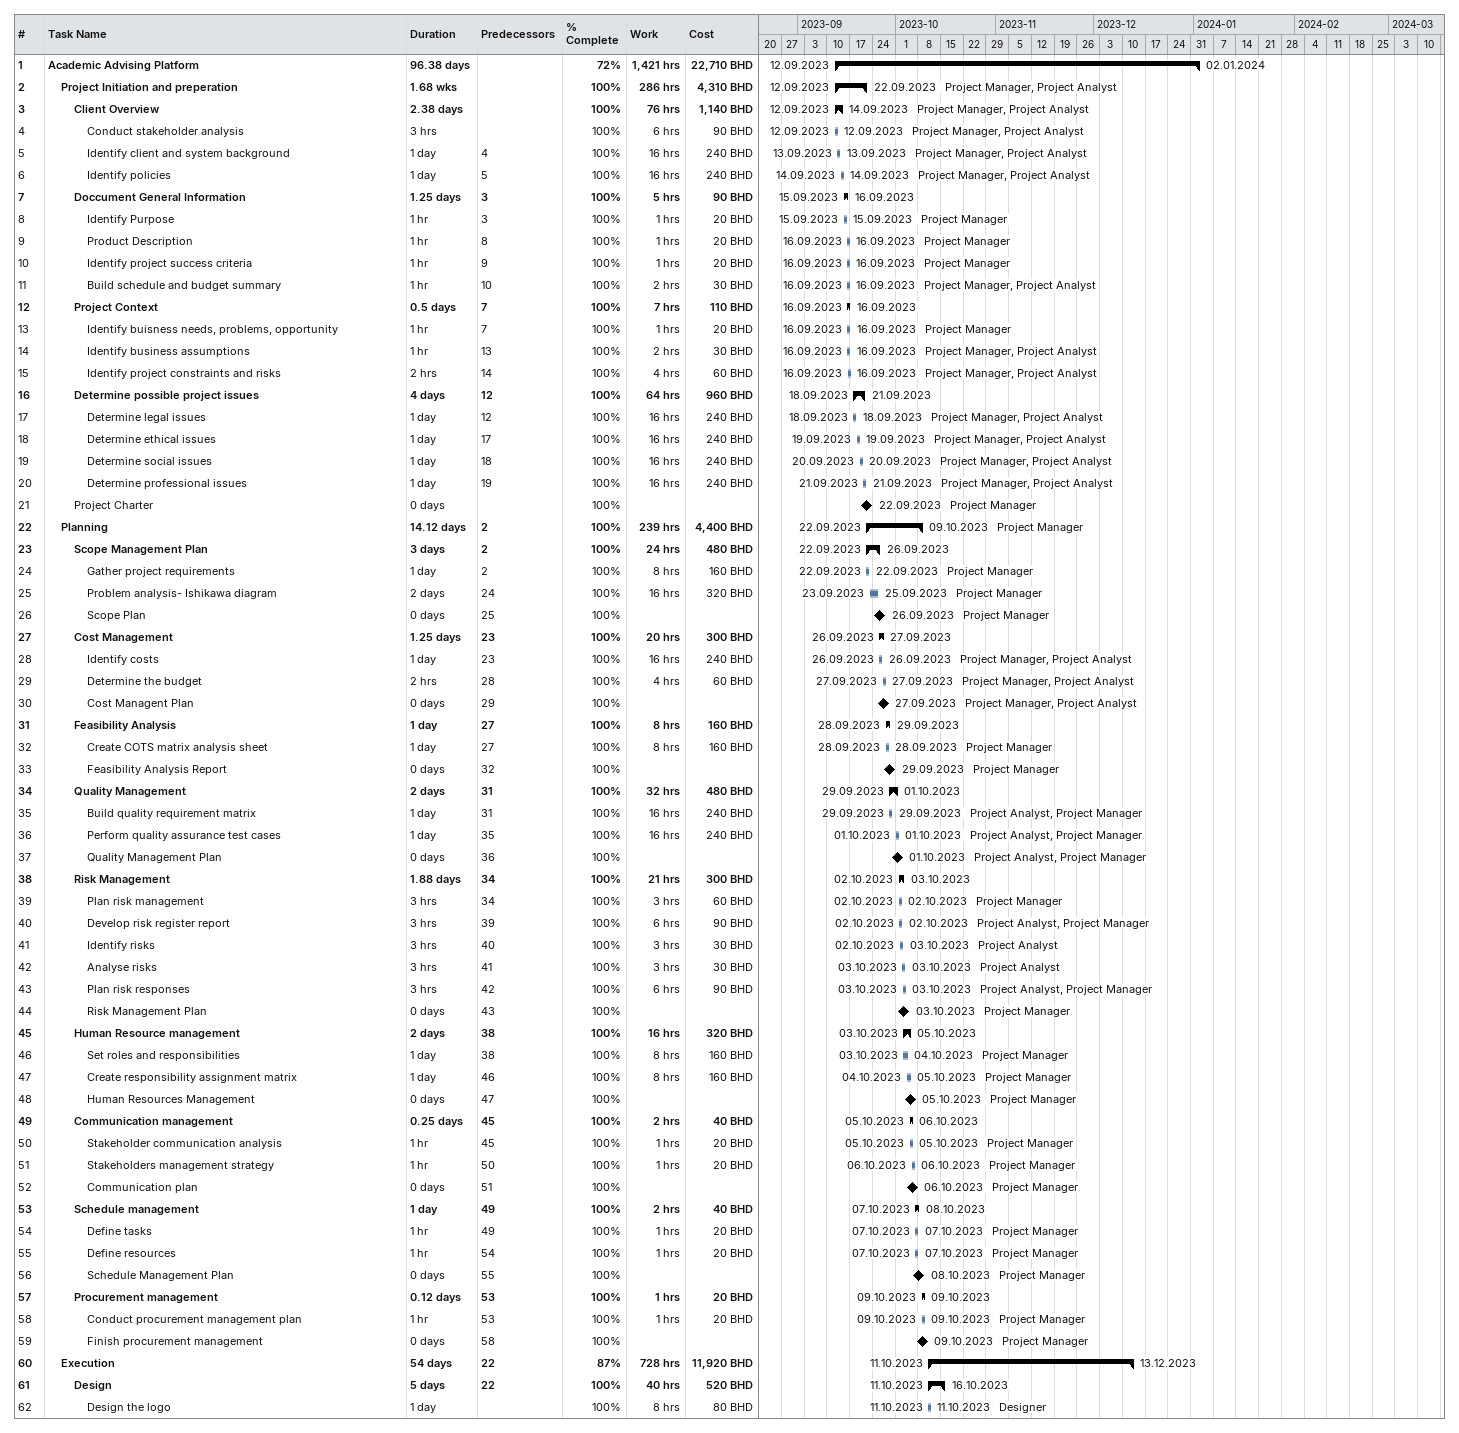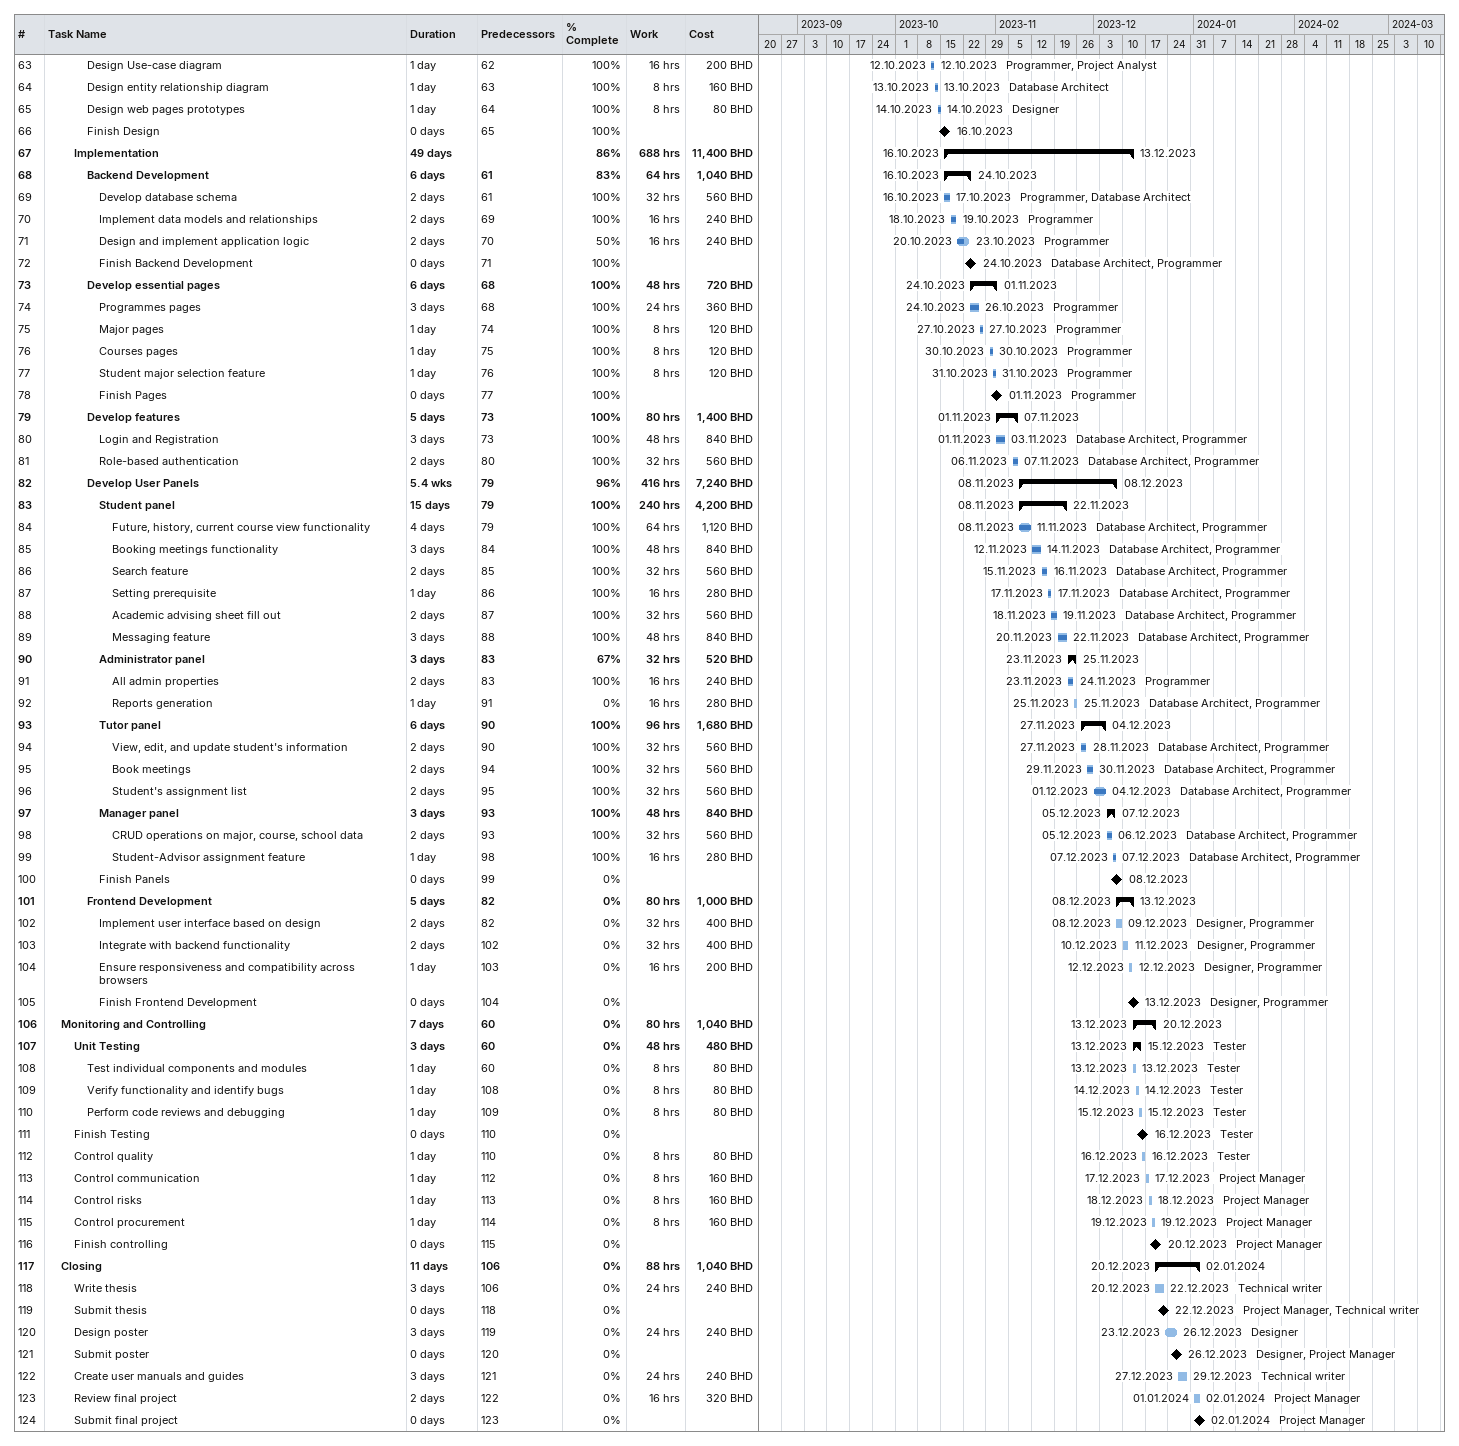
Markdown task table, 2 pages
| ID | Level | Task | Duration | Start | Finish | Predecessors | Resources | % complete | Work (h) | Cost (BHD) |
|---|---|---|---|---|---|---|---|---|---|---|
| 1 | 1 | **Academic Advising Platform** | 96.38d | 2023-09-12 | 2024-01-02 |  |  | 72 | 1421 | 22710 |
| 2 | 2 | **Project Initiation and preperation** | 1.68w | 2023-09-12 | 2023-09-22 |  | Project Manager, Project Analyst | 100 | 286 | 4310 |
| 3 | 3 | **Client Overview** | 2.38d | 2023-09-12 | 2023-09-14 |  | Project Manager, Project Analyst | 100 | 76 | 1140 |
| 4 | 4 | Conduct stakeholder analysis | 3h | 2023-09-12 | 2023-09-12 |  | Project Manager, Project Analyst | 100 | 6 | 90 |
| 5 | 4 | Identify client and system background | 1d | 2023-09-13 | 2023-09-13 | 4 | Project Manager, Project Analyst | 100 | 16 | 240 |
| 6 | 4 | Identify policies | 1d | 2023-09-14 | 2023-09-14 | 5 | Project Manager, Project Analyst | 100 | 16 | 240 |
| 7 | 3 | **Doccument General Information** | 1.25d | 2023-09-15 | 2023-09-16 | 3 |  | 100 | 5 | 90 |
| 8 | 4 | Identify Purpose | 1h | 2023-09-15 | 2023-09-15 | 3 | Project Manager | 100 | 1 | 20 |
| 9 | 4 | Product Description | 1h | 2023-09-16 | 2023-09-16 | 8 | Project Manager | 100 | 1 | 20 |
| 10 | 4 | Identify project success criteria | 1h | 2023-09-16 | 2023-09-16 | 9 | Project Manager | 100 | 1 | 20 |
| 11 | 4 | Build schedule and budget summary | 1h | 2023-09-16 | 2023-09-16 | 10 | Project Manager, Project Analyst | 100 | 2 | 30 |
| 12 | 3 | **Project Context** | 0.5d | 2023-09-16 | 2023-09-16 | 7 |  | 100 | 7 | 110 |
| 13 | 4 | Identify buisness needs, problems, opportunity | 1h | 2023-09-16 | 2023-09-16 | 7 | Project Manager | 100 | 1 | 20 |
| 14 | 4 | Identify business assumptions | 1h | 2023-09-16 | 2023-09-16 | 13 | Project Manager, Project Analyst | 100 | 2 | 30 |
| 15 | 4 | Identify project constraints and risks | 2h | 2023-09-16 | 2023-09-16 | 14 | Project Manager, Project Analyst | 100 | 4 | 60 |
| 16 | 3 | **Determine possible project issues** | 4d | 2023-09-18 | 2023-09-21 | 12 |  | 100 | 64 | 960 |
| 17 | 4 | Determine legal issues | 1d | 2023-09-18 | 2023-09-18 | 12 | Project Manager, Project Analyst | 100 | 16 | 240 |
| 18 | 4 | Determine ethical issues | 1d | 2023-09-19 | 2023-09-19 | 17 | Project Manager, Project Analyst | 100 | 16 | 240 |
| 19 | 4 | Determine social issues | 1d | 2023-09-20 | 2023-09-20 | 18 | Project Manager, Project Analyst | 100 | 16 | 240 |
| 20 | 4 | Determine professional issues | 1d | 2023-09-21 | 2023-09-21 | 19 | Project Manager, Project Analyst | 100 | 16 | 240 |
| 21 | 3 | Project Charter | 0d | 2023-09-22 | 2023-09-22 |  | Project Manager | 100 |  |  |
| 22 | 2 | **Planning** | 14.12d | 2023-09-22 | 2023-10-09 | 2 | Project Manager | 100 | 239 | 4400 |
| 23 | 3 | **Scope Management Plan** | 3d | 2023-09-22 | 2023-09-26 | 2 |  | 100 | 24 | 480 |
| 24 | 4 | Gather project requirements | 1d | 2023-09-22 | 2023-09-22 | 2 | Project Manager | 100 | 8 | 160 |
| 25 | 4 | Problem analysis- Ishikawa diagram | 2d | 2023-09-23 | 2023-09-25 | 24 | Project Manager | 100 | 16 | 320 |
| 26 | 4 | Scope Plan | 0d | 2023-09-26 | 2023-09-26 | 25 | Project Manager | 100 |  |  |
| 27 | 3 | **Cost Management** | 1.25d | 2023-09-26 | 2023-09-27 | 23 |  | 100 | 20 | 300 |
| 28 | 4 | Identify costs | 1d | 2023-09-26 | 2023-09-26 | 23 | Project Manager, Project Analyst | 100 | 16 | 240 |
| 29 | 4 | Determine the budget | 2h | 2023-09-27 | 2023-09-27 | 28 | Project Manager, Project Analyst | 100 | 4 | 60 |
| 30 | 4 | Cost Managent Plan | 0d | 2023-09-27 | 2023-09-27 | 29 | Project Manager, Project Analyst | 100 |  |  |
| 31 | 3 | **Feasibility Analysis** | 1d | 2023-09-28 | 2023-09-29 | 27 |  | 100 | 8 | 160 |
| 32 | 4 | Create COTS matrix analysis sheet | 1d | 2023-09-28 | 2023-09-28 | 27 | Project Manager | 100 | 8 | 160 |
| 33 | 4 | Feasibility Analysis Report | 0d | 2023-09-29 | 2023-09-29 | 32 | Project Manager | 100 |  |  |
| 34 | 3 | **Quality Management** | 2d | 2023-09-29 | 2023-10-01 | 31 |  | 100 | 32 | 480 |
| 35 | 4 | Build quality requirement matrix | 1d | 2023-09-29 | 2023-09-29 | 31 | Project Analyst, Project Manager | 100 | 16 | 240 |
| 36 | 4 | Perform quality assurance test cases | 1d | 2023-10-01 | 2023-10-01 | 35 | Project Analyst, Project Manager | 100 | 16 | 240 |
| 37 | 4 | Quality Management Plan | 0d | 2023-10-01 | 2023-10-01 | 36 | Project Analyst, Project Manager | 100 |  |  |
| 38 | 3 | **Risk Management** | 1.88d | 2023-10-02 | 2023-10-03 | 34 |  | 100 | 21 | 300 |
| 39 | 4 | Plan risk management | 3h | 2023-10-02 | 2023-10-02 | 34 | Project Manager | 100 | 3 | 60 |
| 40 | 4 | Develop risk register report | 3h | 2023-10-02 | 2023-10-02 | 39 | Project Analyst, Project Manager | 100 | 6 | 90 |
| 41 | 4 | Identify risks | 3h | 2023-10-02 | 2023-10-03 | 40 | Project Analyst | 100 | 3 | 30 |
| 42 | 4 | Analyse risks | 3h | 2023-10-03 | 2023-10-03 | 41 | Project Analyst | 100 | 3 | 30 |
| 43 | 4 | Plan risk responses | 3h | 2023-10-03 | 2023-10-03 | 42 | Project Analyst, Project Manager | 100 | 6 | 90 |
| 44 | 4 | Risk Management Plan | 0d | 2023-10-03 | 2023-10-03 | 43 | Project Manager | 100 |  |  |
| 45 | 3 | **Human Resource management** | 2d | 2023-10-03 | 2023-10-05 | 38 |  | 100 | 16 | 320 |
| 46 | 4 | Set roles and responsibilities | 1d | 2023-10-03 | 2023-10-04 | 38 | Project Manager | 100 | 8 | 160 |
| 47 | 4 | Create responsibility assignment matrix | 1d | 2023-10-04 | 2023-10-05 | 46 | Project Manager | 100 | 8 | 160 |
| 48 | 4 | Human Resources Management | 0d | 2023-10-05 | 2023-10-05 | 47 | Project Manager | 100 |  |  |
| 49 | 3 | **Communication management** | 0.25d | 2023-10-05 | 2023-10-06 | 45 |  | 100 | 2 | 40 |
| 50 | 4 | Stakeholder communication analysis | 1h | 2023-10-05 | 2023-10-05 | 45 | Project Manager | 100 | 1 | 20 |
| 51 | 4 | Stakeholders management strategy | 1h | 2023-10-06 | 2023-10-06 | 50 | Project Manager | 100 | 1 | 20 |
| 52 | 4 | Communication plan | 0d | 2023-10-06 | 2023-10-06 | 51 | Project Manager | 100 |  |  |
| 53 | 3 | **Schedule management** | 1d | 2023-10-07 | 2023-10-08 | 49 |  | 100 | 2 | 40 |
| 54 | 4 | Define tasks | 1h | 2023-10-07 | 2023-10-07 | 49 | Project Manager | 100 | 1 | 20 |
| 55 | 4 | Define resources | 1h | 2023-10-07 | 2023-10-07 | 54 | Project Manager | 100 | 1 | 20 |
| 56 | 4 | Schedule Management Plan | 0d | 2023-10-08 | 2023-10-08 | 55 | Project Manager | 100 |  |  |
| 57 | 3 | **Procurement management** | 0.12d | 2023-10-09 | 2023-10-09 | 53 |  | 100 | 1 | 20 |
| 58 | 4 | Conduct procurement management plan | 1h | 2023-10-09 | 2023-10-09 | 53 | Project Manager | 100 | 1 | 20 |
| 59 | 4 | Finish procurement management | 0d | 2023-10-09 | 2023-10-09 | 58 | Project Manager | 100 |  |  |
| 60 | 2 | **Execution** | 54d | 2023-10-11 | 2023-12-13 | 22 |  | 87 | 728 | 11920 |
| 61 | 3 | **Design** | 5d | 2023-10-11 | 2023-10-16 | 22 |  | 100 | 40 | 520 |
| 62 | 4 | Design the logo | 1d | 2023-10-11 | 2023-10-11 |  | Designer | 100 | 8 | 80 |
| 63 | 4 | Design Use-case diagram | 1d | 2023-10-12 | 2023-10-12 | 62 | Programmer, Project Analyst | 100 | 16 | 200 |
| 64 | 4 | Design entity relationship diagram | 1d | 2023-10-13 | 2023-10-13 | 63 | Database Architect | 100 | 8 | 160 |
| 65 | 4 | Design web pages prototypes | 1d | 2023-10-14 | 2023-10-14 | 64 | Designer | 100 | 8 | 80 |
| 66 | 4 | Finish Design | 0d | 2023-10-16 | 2023-10-16 | 65 |  | 100 |  |  |
| 67 | 3 | **Implementation** | 49d | 2023-10-16 | 2023-12-13 |  |  | 86 | 688 | 11400 |
| 68 | 4 | **Backend Development** | 6d | 2023-10-16 | 2023-10-24 | 61 |  | 83 | 64 | 1040 |
| 69 | 5 | Develop database schema | 2d | 2023-10-16 | 2023-10-17 | 61 | Programmer, Database Architect | 100 | 32 | 560 |
| 70 | 5 | Implement data models and relationships | 2d | 2023-10-18 | 2023-10-19 | 69 | Programmer | 100 | 16 | 240 |
| 71 | 5 | Design and implement application logic | 2d | 2023-10-20 | 2023-10-23 | 70 | Programmer | 50 | 16 | 240 |
| 72 | 5 | Finish Backend Development | 0d | 2023-10-24 | 2023-10-24 | 71 | Database Architect, Programmer | 100 |  |  |
| 73 | 4 | **Develop essential pages** | 6d | 2023-10-24 | 2023-11-01 | 68 |  | 100 | 48 | 720 |
| 74 | 5 | Programmes pages | 3d | 2023-10-24 | 2023-10-26 | 68 | Programmer | 100 | 24 | 360 |
| 75 | 5 | Major pages | 1d | 2023-10-27 | 2023-10-27 | 74 | Programmer | 100 | 8 | 120 |
| 76 | 5 | Courses pages | 1d | 2023-10-30 | 2023-10-30 | 75 | Programmer | 100 | 8 | 120 |
| 77 | 5 | Student major selection feature | 1d | 2023-10-31 | 2023-10-31 | 76 | Programmer | 100 | 8 | 120 |
| 78 | 5 | Finish Pages | 0d | 2023-11-01 | 2023-11-01 | 77 | Programmer | 100 |  |  |
| 79 | 4 | **Develop features** | 5d | 2023-11-01 | 2023-11-07 | 73 |  | 100 | 80 | 1400 |
| 80 | 5 | Login and Registration | 3d | 2023-11-01 | 2023-11-03 | 73 | Database Architect, Programmer | 100 | 48 | 840 |
| 81 | 5 | Role-based authentication | 2d | 2023-11-06 | 2023-11-07 | 80 | Database Architect, Programmer | 100 | 32 | 560 |
| 82 | 4 | **Develop User Panels** | 5.4w | 2023-11-08 | 2023-12-08 | 79 |  | 96 | 416 | 7240 |
| 83 | 5 | **Student panel** | 15d | 2023-11-08 | 2023-11-22 | 79 |  | 100 | 240 | 4200 |
| 84 | 6 | Future, history, current course view functionality | 4d | 2023-11-08 | 2023-11-11 | 79 | Database Architect, Programmer | 100 | 64 | 1120 |
| 85 | 6 | Booking meetings functionality | 3d | 2023-11-12 | 2023-11-14 | 84 | Database Architect, Programmer | 100 | 48 | 840 |
| 86 | 6 | Search feature | 2d | 2023-11-15 | 2023-11-16 | 85 | Database Architect, Programmer | 100 | 32 | 560 |
| 87 | 6 | Setting prerequisite | 1d | 2023-11-17 | 2023-11-17 | 86 | Database Architect, Programmer | 100 | 16 | 280 |
| 88 | 6 | Academic advising sheet fill out | 2d | 2023-11-18 | 2023-11-19 | 87 | Database Architect, Programmer | 100 | 32 | 560 |
| 89 | 6 | Messaging feature | 3d | 2023-11-20 | 2023-11-22 | 88 | Database Architect, Programmer | 100 | 48 | 840 |
| 90 | 5 | **Administrator panel** | 3d | 2023-11-23 | 2023-11-25 | 83 |  | 67 | 32 | 520 |
| 91 | 6 | All admin properties | 2d | 2023-11-23 | 2023-11-24 | 83 | Programmer | 100 | 16 | 240 |
| 92 | 6 | Reports generation | 1d | 2023-11-25 | 2023-11-25 | 91 | Database Architect, Programmer | 0 | 16 | 280 |
| 93 | 5 | **Tutor panel** | 6d | 2023-11-27 | 2023-12-04 | 90 |  | 100 | 96 | 1680 |
| 94 | 6 | View, edit, and update student's information | 2d | 2023-11-27 | 2023-11-28 | 90 | Database Architect, Programmer | 100 | 32 | 560 |
| 95 | 6 | Book meetings | 2d | 2023-11-29 | 2023-11-30 | 94 | Database Architect, Programmer | 100 | 32 | 560 |
| 96 | 6 | Student's assignment list | 2d | 2023-12-01 | 2023-12-04 | 95 | Database Architect, Programmer | 100 | 32 | 560 |
| 97 | 5 | **Manager panel** | 3d | 2023-12-05 | 2023-12-07 | 93 |  | 100 | 48 | 840 |
| 98 | 6 | CRUD operations on major, course, school data | 2d | 2023-12-05 | 2023-12-06 | 93 | Database Architect, Programmer | 100 | 32 | 560 |
| 99 | 6 | Student-Advisor assignment feature | 1d | 2023-12-07 | 2023-12-07 | 98 | Database Architect, Programmer | 100 | 16 | 280 |
| 100 | 5 | Finish Panels | 0d | 2023-12-08 | 2023-12-08 | 99 |  | 0 |  |  |
| 101 | 4 | **Frontend Development** | 5d | 2023-12-08 | 2023-12-13 | 82 |  | 0 | 80 | 1000 |
| 102 | 5 | Implement user interface based on design | 2d | 2023-12-08 | 2023-12-09 | 82 | Designer, Programmer | 0 | 32 | 400 |
| 103 | 5 | Integrate with backend functionality | 2d | 2023-12-10 | 2023-12-11 | 102 | Designer, Programmer | 0 | 32 | 400 |
| 104 | 5 | Ensure responsiveness and compatibility across browsers | 1d | 2023-12-12 | 2023-12-12 | 103 | Designer, Programmer | 0 | 16 | 200 |
| 105 | 5 | Finish Frontend Development | 0d | 2023-12-13 | 2023-12-13 | 104 | Designer, Programmer | 0 |  |  |
| 106 | 2 | **Monitoring and Controlling** | 7d | 2023-12-13 | 2023-12-20 | 60 |  | 0 | 80 | 1040 |
| 107 | 3 | **Unit Testing** | 3d | 2023-12-13 | 2023-12-15 | 60 | Tester | 0 | 48 | 480 |
| 108 | 4 | Test individual components and modules | 1d | 2023-12-13 | 2023-12-13 | 60 | Tester | 0 | 8 | 80 |
| 109 | 4 | Verify functionality and identify bugs | 1d | 2023-12-14 | 2023-12-14 | 108 | Tester | 0 | 8 | 80 |
| 110 | 4 | Perform code reviews and debugging | 1d | 2023-12-15 | 2023-12-15 | 109 | Tester | 0 | 8 | 80 |
| 111 | 3 | Finish Testing | 0d | 2023-12-16 | 2023-12-16 | 110 | Tester | 0 |  |  |
| 112 | 3 | Control quality | 1d | 2023-12-16 | 2023-12-16 | 110 | Tester | 0 | 8 | 80 |
| 113 | 3 | Control communication | 1d | 2023-12-17 | 2023-12-17 | 112 | Project Manager | 0 | 8 | 160 |
| 114 | 3 | Control risks | 1d | 2023-12-18 | 2023-12-18 | 113 | Project Manager | 0 | 8 | 160 |
| 115 | 3 | Control procurement | 1d | 2023-12-19 | 2023-12-19 | 114 | Project Manager | 0 | 8 | 160 |
| 116 | 3 | Finish controlling | 0d | 2023-12-20 | 2023-12-20 | 115 | Project Manager | 0 |  |  |
| 117 | 2 | **Closing** | 11d | 2023-12-20 | 2024-01-02 | 106 |  | 0 | 88 | 1040 |
| 118 | 3 | Write thesis | 3d | 2023-12-20 | 2023-12-22 | 106 | Technical writer | 0 | 24 | 240 |
| 119 | 3 | Submit thesis | 0d | 2023-12-22 | 2023-12-22 | 118 | Project Manager, Technical writer | 0 |  |  |
| 120 | 3 | Design poster | 3d | 2023-12-23 | 2023-12-26 | 119 | Designer | 0 | 24 | 240 |
| 121 | 3 | Submit poster | 0d | 2023-12-26 | 2023-12-26 | 120 | Designer, Project Manager | 0 |  |  |
| 122 | 3 | Create user manuals and guides | 3d | 2023-12-27 | 2023-12-29 | 121 | Technical writer | 0 | 24 | 240 |
| 123 | 3 | Review final project | 2d | 2024-01-01 | 2024-01-02 | 122 | Project Manager | 0 | 16 | 320 |
| 124 | 3 | Submit final project | 0d | 2024-01-02 | 2024-01-02 | 123 | Project Manager | 0 |  |  |
